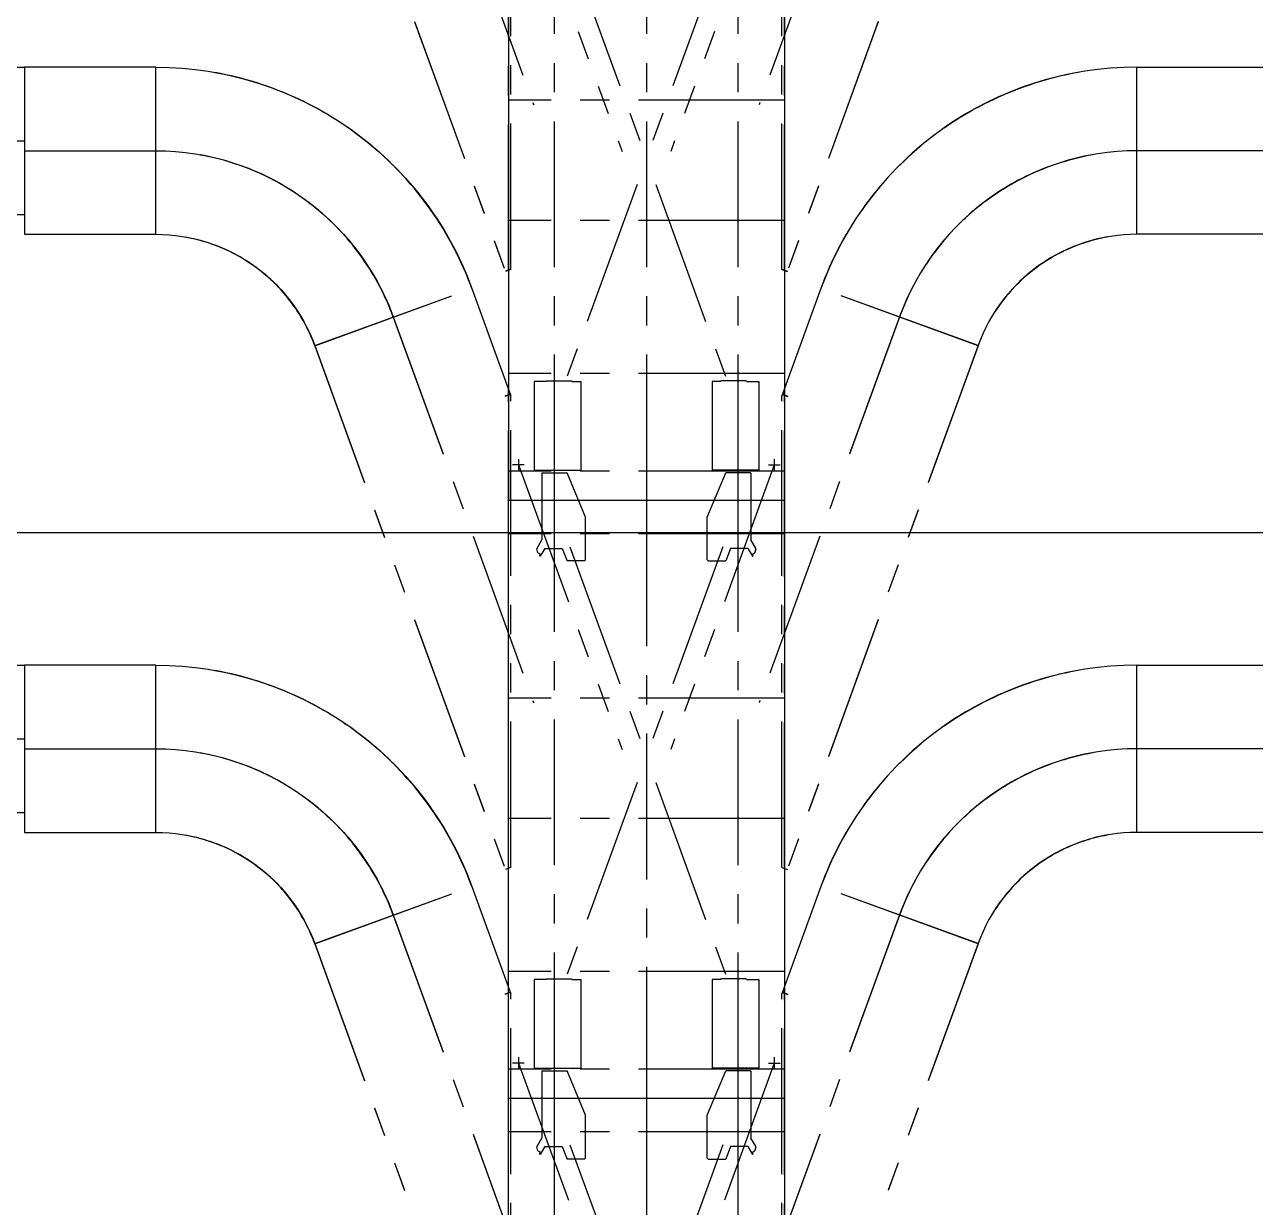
# Model space of a CAD drawing. Extents: x -40736 to 716455, y -65544 to 37405.
# Drawn here: x 340571 to 341205, y -35991 to -35382 of the extents above; entities that cross this region are included whole.
import ezdxf

# ---------------------------------------------------------------- set-up
doc = ezdxf.new("R2010")
doc.units = 0
doc.header["$LTSCALE"] = 600
doc.header["$MEASUREMENT"] = 0
doc.linetypes.add('CENTER', pattern=[2, 1.25, -0.25, 0.25, -0.25])
doc.linetypes.add('PHANTOM', pattern=[2.5, 1.25, -0.25, 0.25, -0.25, 0.25, -0.25])
doc.layers.get('0').update_dxf_attribs({"linetype": 'CONTINUOUS'})
for name, color, linetype in [('001', 7, 'CONTINUOUS'), ('底圖', 253, 'CONTINUOUS'), ('規劃圖', 253, 'CONTINUOUS')]:
    doc.layers.add(name, color=color, linetype=linetype)

# ---------------------------------------------------------------- blocks, each defined once
blk = doc.blocks.new('HAITI-3-49')
at = {"layer": '001', "linetype": 'CENTER'}
for p, q in [((29012.875512, 101944.159575), (29012.875512, 102004.159575)), ((28982.875512, 101974.159575), (29042.875512, 101974.159575)), ((29012.875512, 100688.159575), (29012.875512, 100628.159575)), ((28982.875512, 100658.159575), (29042.875512, 100658.159575))]:
    blk.add_line(p, q, dxfattribs=at)
at = {"layer": '001', "color": 3}
for p, q in [((29194.766799, 102026.159575), (32271.666799, 102026.159575)), ((29194.766799, 102026.159575), (29194.766799, 100606.159575)), ((32271.666799, 102026.159575), (32271.666799, 100606.159575)), ((32271.666799, 100606.159575), (29194.766799, 100606.159575))]:
    blk.add_line(p, q, dxfattribs=at)
at = {"layer": '001', "color": 2, "linetype": 'CENTER'}
for p, q in [((29366.666799, 102026.159575), (29366.666799, 100606.159575)), ((30212.19228, 102026.159575), (30212.19228, 100606.159575)), ((30832.19228, 102026.159575), (30832.19228, 100606.159575)), ((31619.666799, 102026.159575), (31619.666799, 100606.159575)), ((32121.666799, 102026.159575), (32121.666799, 100606.159575)), ((32271.666799, 101789.159575), (29194.766799, 101789.159575)), ((29194.766799, 101316.159575), (32271.666799, 101316.159575)), ((32271.666799, 100843.159575), (29194.766799, 100843.159575))]:
    blk.add_line(p, q, dxfattribs=at)
at = {"layer": '001', "color": 6, "linetype": 'PHANTOM'}
for p, q in [((29012.875512, 101974.159575), (30477.171035, 101441.199591)), ((29443.628323, 101880.140337), (29398.628323, 101854.159575)), ((29464.118704, 101874.649956), (29443.628323, 101880.140337)), ((29471.618704, 101861.659575), (29464.118704, 101874.649956)), ((31659.666799, 101894.159575), (32116.666799, 101894.159575)), ((31659.666799, 101831.409575), (31659.666799, 101894.159575)), ((32116.666799, 101894.159575), (32116.666799, 101654.159575)), ((29052.666799, 101852.159575), (29054.666799, 101854.159575)), ((29052.666799, 101852.159575), (29052.666799, 101724.159575)), ((29054.666799, 101854.159575), (29398.628323, 101854.159575)), ((29441.666799, 101838.593332), (29482.778958, 101862.329448)), ((29441.666799, 101838.593332), (29441.666799, 101749.159575)), ((29477.247869, 101864.909575), (29471.618704, 101861.659575)), ((29482.028958, 101863.628486), (29477.247869, 101864.909575)), ((29482.778958, 101862.329448), (29482.028958, 101863.628486)), ((31659.666799, 101831.409575), (31656.666799, 101829.159575)), ((31656.666799, 101829.159575), (31656.666799, 101699.159575)), ((29441.666799, 101749.159575), (29506.666799, 101724.159575)), ((29281.666799, 101629.159575), (29052.666799, 101724.159575)), ((29433.908431, 101709.177459), (30441.25892, 101342.531865)), ((29506.666799, 101634.159575), (29506.666799, 101724.159575)), ((30646.056855, 101364.327637), (31656.196953, 101731.988565)), ((31659.666799, 101699.159575), (31656.666799, 101699.159575)), ((31659.666799, 101699.159575), (31659.666799, 101654.159575)), ((29501.666799, 101629.159575), (29281.666799, 101629.159575)), ((29501.666799, 101629.159575), (29506.666799, 101634.159575)), ((31659.666799, 101654.159575), (32116.666799, 101654.159575)), ((29433.908431, 100923.141691), (30441.25892, 101289.787285)), ((30646.056855, 101267.991513), (31656.196953, 100900.330585)), ((29012.875512, 100658.159575), (30477.171035, 101191.11956)), ((29281.666799, 101003.159575), (29052.666799, 100908.159575)), ((29501.666799, 101003.159575), (29281.666799, 101003.159575)), ((29501.666799, 101003.159575), (29506.666799, 100998.159575)), ((29506.666799, 100998.159575), (29506.666799, 100908.159575)), ((31659.666799, 100933.159575), (31656.666799, 100933.159575)), ((31656.666799, 100803.159575), (31656.666799, 100933.159575)), ((31659.666799, 100978.159575), (32116.666799, 100978.159575)), ((31659.666799, 100933.159575), (31659.666799, 100978.159575)), ((32116.666799, 100738.159575), (32116.666799, 100978.159575)), ((29052.666799, 100780.159575), (29052.666799, 100908.159575)), ((29441.666799, 100883.159575), (29506.666799, 100908.159575)), ((29441.666799, 100793.725818), (29441.666799, 100883.159575)), ((31659.666799, 100800.909575), (31656.666799, 100803.159575)), ((31659.666799, 100800.909575), (31659.666799, 100738.159575)), ((29052.666799, 100780.159575), (29054.666799, 100778.159575)), ((29054.666799, 100778.159575), (29398.628323, 100778.159575)), ((29443.628323, 100752.178813), (29398.628323, 100778.159575)), ((29441.666799, 100793.725818), (29482.778958, 100769.989702)), ((29464.118704, 100757.669194), (29443.628323, 100752.178813)), ((29471.618704, 100770.659575), (29464.118704, 100757.669194)), ((29477.247869, 100767.409575), (29471.618704, 100770.659575)), ((29482.028958, 100768.690664), (29477.247869, 100767.409575)), ((29482.778958, 100769.989702), (29482.028958, 100768.690664)), ((31659.666799, 100738.159575), (32116.666799, 100738.159575))]:
    blk.add_line(p, q, dxfattribs=at)
blk = doc.blocks.new('HAITI-3-50')
at = {"layer": '001', "linetype": 'CENTER'}
for p, q in [((25935.975512, 101944.159575), (25935.975512, 102004.159575)), ((25905.975512, 101974.159575), (25965.975512, 101974.159575)), ((25935.975512, 100688.159575), (25935.975512, 100628.159575)), ((25905.975512, 100658.159575), (25965.975512, 100658.159575))]:
    blk.add_line(p, q, dxfattribs=at)
at = {"layer": '001', "color": 3}
for p, q in [((26117.866799, 102026.159575), (29194.766799, 102026.159575)), ((26117.866799, 102026.159575), (26117.866799, 100606.159575)), ((29194.766799, 102026.159575), (29194.766799, 100606.159575)), ((29194.766799, 100606.159575), (26117.866799, 100606.159575))]:
    blk.add_line(p, q, dxfattribs=at)
at = {"layer": '001', "color": 2, "linetype": 'CENTER'}
for p, q in [((26289.766799, 102026.159575), (26289.766799, 100606.159575)), ((27135.29228, 102026.159575), (27135.29228, 100606.159575)), ((27755.29228, 102026.159575), (27755.29228, 100606.159575)), ((28542.766799, 102026.159575), (28542.766799, 100606.159575)), ((29044.766799, 102026.159575), (29044.766799, 100606.159575)), ((29194.766799, 101789.159575), (26117.866799, 101789.159575)), ((26117.866799, 101316.159575), (29194.766799, 101316.159575)), ((29194.766799, 100843.159575), (26117.866799, 100843.159575))]:
    blk.add_line(p, q, dxfattribs=at)
at = {"layer": '001', "color": 6, "linetype": 'PHANTOM'}
for p, q in [((25935.975512, 101974.159575), (27400.271035, 101441.199591)), ((26366.728323, 101880.140337), (26321.728323, 101854.159575)), ((26387.218704, 101874.649956), (26366.728323, 101880.140337)), ((26394.718704, 101861.659575), (26387.218704, 101874.649956)), ((28582.766799, 101894.159575), (29039.766799, 101894.159575)), ((28582.766799, 101831.409575), (28582.766799, 101894.159575)), ((29039.766799, 101894.159575), (29039.766799, 101654.159575)), ((25975.766799, 101852.159575), (25977.766799, 101854.159575)), ((25975.766799, 101852.159575), (25975.766799, 101724.159575)), ((25977.766799, 101854.159575), (26321.728323, 101854.159575)), ((26364.766799, 101838.593332), (26405.878958, 101862.329448)), ((26364.766799, 101838.593332), (26364.766799, 101749.159575)), ((26400.347869, 101864.909575), (26394.718704, 101861.659575)), ((26405.128958, 101863.628486), (26400.347869, 101864.909575)), ((26405.878958, 101862.329448), (26405.128958, 101863.628486)), ((28582.766799, 101831.409575), (28579.766799, 101829.159575)), ((28579.766799, 101829.159575), (28579.766799, 101699.159575)), ((26364.766799, 101749.159575), (26429.766799, 101724.159575)), ((26204.766799, 101629.159575), (25975.766799, 101724.159575)), ((26357.008431, 101709.177459), (27364.35892, 101342.531865)), ((26429.766799, 101634.159575), (26429.766799, 101724.159575)), ((27569.156855, 101364.327637), (28579.296953, 101731.988565)), ((28582.766799, 101699.159575), (28579.766799, 101699.159575)), ((28582.766799, 101699.159575), (28582.766799, 101654.159575)), ((26424.766799, 101629.159575), (26204.766799, 101629.159575)), ((26424.766799, 101629.159575), (26429.766799, 101634.159575)), ((28582.766799, 101654.159575), (29039.766799, 101654.159575)), ((26357.008431, 100923.141691), (27364.35892, 101289.787285)), ((27569.156855, 101267.991513), (28579.296953, 100900.330585)), ((25935.975512, 100658.159575), (27400.271035, 101191.11956)), ((26204.766799, 101003.159575), (25975.766799, 100908.159575)), ((26424.766799, 101003.159575), (26204.766799, 101003.159575)), ((26424.766799, 101003.159575), (26429.766799, 100998.159575)), ((26429.766799, 100998.159575), (26429.766799, 100908.159575)), ((28582.766799, 100933.159575), (28579.766799, 100933.159575)), ((28579.766799, 100803.159575), (28579.766799, 100933.159575)), ((28582.766799, 100978.159575), (29039.766799, 100978.159575)), ((28582.766799, 100933.159575), (28582.766799, 100978.159575)), ((29039.766799, 100738.159575), (29039.766799, 100978.159575)), ((25975.766799, 100780.159575), (25975.766799, 100908.159575)), ((26364.766799, 100883.159575), (26429.766799, 100908.159575)), ((26364.766799, 100793.725818), (26364.766799, 100883.159575)), ((28582.766799, 100800.909575), (28579.766799, 100803.159575)), ((28582.766799, 100800.909575), (28582.766799, 100738.159575)), ((25975.766799, 100780.159575), (25977.766799, 100778.159575)), ((25977.766799, 100778.159575), (26321.728323, 100778.159575)), ((26366.728323, 100752.178813), (26321.728323, 100778.159575)), ((26364.766799, 100793.725818), (26405.878958, 100769.989702)), ((26387.218704, 100757.669194), (26366.728323, 100752.178813)), ((26394.718704, 100770.659575), (26387.218704, 100757.669194)), ((26400.347869, 100767.409575), (26394.718704, 100770.659575)), ((26405.128958, 100768.690664), (26400.347869, 100767.409575)), ((26405.878958, 100769.989702), (26405.128958, 100768.690664)), ((28582.766799, 100738.159575), (29039.766799, 100738.159575))]:
    blk.add_line(p, q, dxfattribs=at)
blk = doc.blocks.new('HAITI-3-51')
at = {"layer": '001', "linetype": 'CENTER'}
for p, q in [((22859.075512, 101944.159575), (22859.075512, 102004.159575)), ((22829.075512, 101974.159575), (22889.075512, 101974.159575)), ((22859.075512, 100688.159575), (22859.075512, 100628.159575)), ((22829.075512, 100658.159575), (22889.075512, 100658.159575))]:
    blk.add_line(p, q, dxfattribs=at)
at = {"layer": '001', "color": 3}
for p, q in [((22967.866799, 102026.159575), (26117.866799, 102026.159575)), ((22967.866799, 100606.159575), (22967.866799, 102026.159575)), ((26117.866799, 102026.159575), (26117.866799, 100606.159575)), ((22967.866799, 100606.159575), (26117.866799, 100606.159575))]:
    blk.add_line(p, q, dxfattribs=at)
at = {"layer": '001', "color": 2, "linetype": 'CENTER'}
for p, q in [((23212.866799, 102026.159575), (23212.866799, 100606.159575)), ((24058.39228, 102026.159575), (24058.39228, 100606.159575)), ((24678.39228, 102026.159575), (24678.39228, 100606.159575)), ((25465.866799, 102026.159575), (25465.866799, 100606.159575)), ((25967.866799, 102026.159575), (25967.866799, 100606.159575)), ((26117.866799, 101789.159575), (22967.866799, 101789.159575)), ((22967.866799, 101316.159575), (26117.866799, 101316.159575)), ((26117.866799, 100843.159575), (22967.866799, 100843.159575))]:
    blk.add_line(p, q, dxfattribs=at)
at = {"layer": '001', "color": 6, "linetype": 'PHANTOM'}
for p, q in [((22859.075512, 101974.159575), (24323.371035, 101441.199591)), ((23289.828323, 101880.140337), (23244.828323, 101854.159575)), ((23310.318704, 101874.649956), (23289.828323, 101880.140337)), ((23317.818704, 101861.659575), (23310.318704, 101874.649956)), ((25505.866799, 101894.159575), (25962.866799, 101894.159575)), ((25505.866799, 101831.409575), (25505.866799, 101894.159575)), ((25962.866799, 101894.159575), (25962.866799, 101654.159575)), ((22898.866799, 101852.159575), (22900.866799, 101854.159575)), ((22898.866799, 101852.159575), (22898.866799, 101724.159575)), ((22900.866799, 101854.159575), (23244.828323, 101854.159575)), ((23287.866799, 101838.593332), (23328.978958, 101862.329448)), ((23287.866799, 101838.593332), (23287.866799, 101749.159575)), ((23323.447869, 101864.909575), (23317.818704, 101861.659575)), ((23328.228958, 101863.628486), (23323.447869, 101864.909575)), ((23328.978958, 101862.329448), (23328.228958, 101863.628486)), ((25505.866799, 101831.409575), (25502.866799, 101829.159575)), ((25502.866799, 101829.159575), (25502.866799, 101699.159575)), ((23287.866799, 101749.159575), (23352.866799, 101724.159575)), ((23127.866799, 101629.159575), (22898.866799, 101724.159575)), ((23280.108431, 101709.177459), (24287.45892, 101342.531865)), ((23352.866799, 101634.159575), (23352.866799, 101724.159575)), ((24492.256855, 101364.327637), (25502.396953, 101731.988565)), ((25505.866799, 101699.159575), (25502.866799, 101699.159575)), ((25505.866799, 101699.159575), (25505.866799, 101654.159575)), ((23347.866799, 101629.159575), (23127.866799, 101629.159575)), ((23347.866799, 101629.159575), (23352.866799, 101634.159575)), ((25505.866799, 101654.159575), (25962.866799, 101654.159575)), ((23280.108431, 100923.141691), (24287.45892, 101289.787285)), ((24492.256855, 101267.991513), (25502.396953, 100900.330585)), ((22859.075512, 100658.159575), (24323.371035, 101191.11956)), ((23127.866799, 101003.159575), (22898.866799, 100908.159575)), ((23347.866799, 101003.159575), (23127.866799, 101003.159575)), ((23347.866799, 101003.159575), (23352.866799, 100998.159575)), ((23352.866799, 100998.159575), (23352.866799, 100908.159575)), ((25505.866799, 100933.159575), (25502.866799, 100933.159575)), ((25502.866799, 100803.159575), (25502.866799, 100933.159575)), ((25505.866799, 100978.159575), (25962.866799, 100978.159575)), ((25505.866799, 100933.159575), (25505.866799, 100978.159575)), ((25962.866799, 100738.159575), (25962.866799, 100978.159575)), ((22898.866799, 100780.159575), (22898.866799, 100908.159575)), ((23287.866799, 100883.159575), (23352.866799, 100908.159575)), ((23287.866799, 100793.725818), (23287.866799, 100883.159575)), ((25505.866799, 100800.909575), (25502.866799, 100803.159575)), ((25505.866799, 100800.909575), (25505.866799, 100738.159575)), ((22898.866799, 100780.159575), (22900.866799, 100778.159575)), ((22900.866799, 100778.159575), (23244.828323, 100778.159575)), ((23289.828323, 100752.178813), (23244.828323, 100778.159575)), ((23287.866799, 100793.725818), (23328.978958, 100769.989702)), ((23310.318704, 100757.669194), (23289.828323, 100752.178813)), ((23317.818704, 100770.659575), (23310.318704, 100757.669194)), ((23323.447869, 100767.409575), (23317.818704, 100770.659575)), ((23328.228958, 100768.690664), (23323.447869, 100767.409575)), ((23328.978958, 100769.989702), (23328.228958, 100768.690664)), ((25505.866799, 100738.159575), (25962.866799, 100738.159575))]:
    blk.add_line(p, q, dxfattribs=at)
blk = doc.blocks.new('1U0032-ASY-C01-NHX-1-198')
at = {"layer": '001', "color": 10, "linetype": 'PHANTOM'}
for p, q in [((28399.508773, 103022.144581), (28105.457457, 102213.977629)), ((28399.360978, 103022.198374), (31094.218782, 102041.350355)), ((28105.137644, 102214.094031), (28657.200522, 102013.159575)), ((31088.689792, 102026.159575), (28621.483312, 102026.159575)), ((28649.487842, 102015.966765), (28659.748452, 102044.157535)), ((31083.958172, 102013.159575), (28657.200522, 102013.159575)), ((31083.958172, 102013.159575), (31094.218782, 102041.350355))]:
    blk.add_line(p, q, dxfattribs=at)
at = {"layer": '001', "color": 2, "linetype": 'CENTER'}
blk.add_line((28252.209541, 102618.160683), (30235.891272, 101896.159575), dxfattribs=at)
at = {"layer": '001', "color": 10, "linetype": 'PHANTOM'}
for radius, end in [(870, 249.994821), (1730, 249.994364)]:
    blk.add_arc((28696.992397, 103839.704055), radius, 190.120183, end, dxfattribs=at)
at = {"layer": '001', "color": 2, "linetype": 'CENTER'}
blk.add_arc((28696.992397, 103839.704055), 1300, 190.120183, 249.992652, dxfattribs=at)
blk = doc.blocks.new('1U0032-ASY-C01-NHX-1-199')
at = {"layer": '001', "color": 2, "linetype": 'CENTER'}
blk.add_line((28252.209541, 100014.158467), (30235.891272, 100736.159575), dxfattribs=at)
at = {"layer": '001', "color": 10, "linetype": 'PHANTOM'}
for p, q in [((28105.137644, 100418.225119), (28657.200522, 100619.159575)), ((31088.689792, 100606.159575), (28621.483312, 100606.159575)), ((28649.487842, 100616.352385), (28659.748452, 100588.161615)), ((31083.958172, 100619.159575), (28657.200522, 100619.159575)), ((31083.958172, 100619.159575), (31094.218782, 100590.968795)), ((28399.360978, 99610.120776), (31094.218782, 100590.968795)), ((28399.508773, 99610.174569), (28105.457457, 100418.341521))]:
    blk.add_line(p, q, dxfattribs=at)
for radius, start in [(1730, 110.005636), (870, 110.005179)]:
    blk.add_arc((28696.992397, 98792.615095), radius, start, 169.879817, dxfattribs=at)
at = {"layer": '001', "color": 2, "linetype": 'CENTER'}
blk.add_arc((28696.992397, 98792.615095), 1300, 110.007348, 169.879817, dxfattribs=at)
blk = doc.blocks.new('1U0032-ASY-C01-NHX-1-200')
at = {"layer": '001', "color": 10, "linetype": 'PHANTOM'}
for p, q in [((25322.608773, 103022.144581), (25028.557457, 102213.977629)), ((25322.460978, 103022.198374), (28017.318782, 102041.350355)), ((25028.237644, 102214.094031), (25580.300522, 102013.159575)), ((28011.789792, 102026.159575), (25544.583312, 102026.159575)), ((25572.587842, 102015.966765), (25582.848452, 102044.157535)), ((28007.058172, 102013.159575), (25580.300522, 102013.159575)), ((28007.058172, 102013.159575), (28017.318782, 102041.350355))]:
    blk.add_line(p, q, dxfattribs=at)
at = {"layer": '001', "color": 2, "linetype": 'CENTER'}
blk.add_line((25175.309541, 102618.160683), (27158.991272, 101896.159575), dxfattribs=at)
at = {"layer": '001', "color": 10, "linetype": 'PHANTOM'}
for radius, end in [(870, 249.994821), (1730, 249.994364)]:
    blk.add_arc((25620.092397, 103839.704055), radius, 190.120183, end, dxfattribs=at)
at = {"layer": '001', "color": 2, "linetype": 'CENTER'}
blk.add_arc((25620.092397, 103839.704055), 1300, 190.120183, 249.992652, dxfattribs=at)
blk = doc.blocks.new('1U0032-ASY-C01-NHX-1-201')
at = {"layer": '001', "color": 2, "linetype": 'CENTER'}
blk.add_line((25175.309541, 100014.158467), (27158.991272, 100736.159575), dxfattribs=at)
at = {"layer": '001', "color": 10, "linetype": 'PHANTOM'}
for p, q in [((25028.237644, 100418.225119), (25580.300522, 100619.159575)), ((28011.789792, 100606.159575), (25544.583312, 100606.159575)), ((25572.587842, 100616.352385), (25582.848452, 100588.161615)), ((28007.058172, 100619.159575), (25580.300522, 100619.159575)), ((28007.058172, 100619.159575), (28017.318782, 100590.968795)), ((25322.460978, 99610.120776), (28017.318782, 100590.968795)), ((25322.608773, 99610.174569), (25028.557457, 100418.341521))]:
    blk.add_line(p, q, dxfattribs=at)
for radius, start in [(1730, 110.005636), (870, 110.005179)]:
    blk.add_arc((25620.092397, 98792.615095), radius, start, 169.879817, dxfattribs=at)
at = {"layer": '001', "color": 2, "linetype": 'CENTER'}
blk.add_arc((25620.092397, 98792.615095), 1300, 110.007348, 169.879817, dxfattribs=at)
blk = doc.blocks.new('1U0032-ASY-C01-NHX-1-202')
at = {"layer": '001', "color": 10, "linetype": 'PHANTOM'}
for p, q in [((22245.708773, 103022.144581), (21951.657457, 102213.977629)), ((22245.560978, 103022.198374), (24940.418782, 102041.350355)), ((21951.337644, 102214.094031), (22503.400522, 102013.159575)), ((24934.889792, 102026.159575), (22467.683312, 102026.159575)), ((22495.687842, 102015.966765), (22505.948452, 102044.157535)), ((24930.158172, 102013.159575), (22503.400522, 102013.159575)), ((24930.158172, 102013.159575), (24940.418782, 102041.350355))]:
    blk.add_line(p, q, dxfattribs=at)
at = {"layer": '001', "color": 2, "linetype": 'CENTER'}
blk.add_line((22098.409541, 102618.160683), (24082.091272, 101896.159575), dxfattribs=at)
at = {"layer": '001', "color": 10, "linetype": 'PHANTOM'}
for radius, end in [(870, 249.994821), (1730, 249.994364)]:
    blk.add_arc((22543.192397, 103839.704055), radius, 190.120183, end, dxfattribs=at)
at = {"layer": '001', "color": 2, "linetype": 'CENTER'}
blk.add_arc((22543.192397, 103839.704055), 1300, 190.120183, 249.992652, dxfattribs=at)
blk = doc.blocks.new('1U0032-ASY-C01-NHX-1-203')
at = {"layer": '001', "color": 2, "linetype": 'CENTER'}
blk.add_line((22098.409541, 100014.158467), (24082.091272, 100736.159575), dxfattribs=at)
at = {"layer": '001', "color": 10, "linetype": 'PHANTOM'}
for p, q in [((21951.337644, 100418.225119), (22503.400522, 100619.159575)), ((24934.889792, 100606.159575), (22467.683312, 100606.159575)), ((22495.687842, 100616.352385), (22505.948452, 100588.161615)), ((24930.158172, 100619.159575), (22503.400522, 100619.159575)), ((24930.158172, 100619.159575), (24940.418782, 100590.968795)), ((22245.560978, 99610.120776), (24940.418782, 100590.968795)), ((22245.708773, 99610.174569), (21951.657457, 100418.341521))]:
    blk.add_line(p, q, dxfattribs=at)
for radius, start in [(1730, 110.005636), (870, 110.005179)]:
    blk.add_arc((22543.192397, 98792.615095), radius, start, 169.879817, dxfattribs=at)
at = {"layer": '001', "color": 2, "linetype": 'CENTER'}
blk.add_arc((22543.192397, 98792.615095), 1300, 110.007348, 169.879817, dxfattribs=at)
blk = doc.blocks.new('A$C012B47A8')
at = {"layer": '001', "color": 0, "linetype": 'ByBlock'}
for name in ['1U0032-ASY-C01-NHX-1-202', '1U0032-ASY-C01-NHX-1-200', '1U0032-ASY-C01-NHX-1-198', 'HAITI-3-51', 'HAITI-3-50', 'HAITI-3-49', '1U0032-ASY-C01-NHX-1-203', '1U0032-ASY-C01-NHX-1-201', '1U0032-ASY-C01-NHX-1-199']:
    blk.add_blockref(name, (3024.3, -81166.2), dxfattribs=at)
blk = doc.blocks.new('1U0032-ASY-C01-NHX-1-110')
at = {"layer": '001', "color": 10, "linetype": 'PHANTOM'}
for p, q in [((163783.108773, 103022.144581), (163489.057457, 102213.977629)), ((163782.960978, 103022.198374), (166477.818782, 102041.350355)), ((163488.737644, 102214.094031), (164040.800522, 102013.159575)), ((166472.289792, 102026.159575), (164005.083312, 102026.159575)), ((164033.087842, 102015.966765), (164043.348452, 102044.157535)), ((166467.558172, 102013.159575), (164040.800522, 102013.159575)), ((166467.558172, 102013.159575), (166477.818782, 102041.350355))]:
    blk.add_line(p, q, dxfattribs=at)
at = {"layer": '001', "color": 2, "linetype": 'CENTER'}
blk.add_line((163635.809541, 102618.160683), (165619.491272, 101896.159575), dxfattribs=at)
at = {"layer": '001', "color": 10, "linetype": 'PHANTOM'}
for radius, end in [(870, 249.994821), (1730, 249.994364)]:
    blk.add_arc((164080.592397, 103839.704055), radius, 190.120183, end, dxfattribs=at)
at = {"layer": '001', "color": 2, "linetype": 'CENTER'}
blk.add_arc((164080.592397, 103839.704055), 1300, 190.120183, 249.992652, dxfattribs=at)
blk = doc.blocks.new('A$C57F237C1')
blk.add_line((3661.5, 41.5), (3661.5, 716.5))
blk.add_lwpolyline([(3231.5, 716.5), (4091.5, 716.5), (4091.5, 41.5), (3231.5, 41.5)], close=True)
for radius in [1730, 1300, 870]:
    blk.add_arc((2361.5, 716.5), radius, 0, 69.99436)
at = {"layer": '001', "color": 0, "linetype": 'ByBlock', "rotation": 180}
blk.add_blockref('1U0032-ASY-C01-NHX-1-110', (166442.1, 104556.2), dxfattribs=at)
blk = doc.blocks.new('A$C3EFB54C0')
at = {"color": 2, "linetype": 'CENTER'}
blk.add_line((380, 19301.5), (380, 8991.7), dxfattribs=at)
at = {"color": 3}
blk.add_lwpolyline([(760, 19301.5), (0, 19301.5), (0, 8991.7), (760, 8991.7)], close=True, dxfattribs=at)
blk = doc.blocks.new('A$C674754AC')
at = {"xscale": -1, "rotation": 180}
for name, p in [('A$C3EFB54C0', (174281.48811, 46062.25367)), ('A$C3EFB54C0', (177358.41118, 46062.25367)), ('A$C57F237C1', (170950.00816, 26802.28886)), ('A$C57F237C1', (174026.93123, 26802.28886)), ('A$C57F237C1', (177103.85431, 26802.28886))]:
    blk.add_blockref(name, p, dxfattribs=at)
at = {"rotation": 180}
blk.add_blockref('A$C012B47A8', (205031.83195, 43712.25422), dxfattribs=at)
for p in [(170950.00816, 20322.21979), (174026.93123, 20322.21979), (177103.85431, 20322.21979)]:
    blk.add_blockref('A$C57F237C1', p)
blk = doc.blocks.new('A$C1C6605B1')
at = {"layer": '規劃圖', "xscale": 0.09999999997671694, "yscale": 0.09999999997671694, "zscale": 0.09999999997671694, "rotation": 90}
blk.add_blockref('A$C674754AC', (-921.49505, 1211.99993), dxfattribs=at)

msp = doc.modelspace()

# ---------------------------------------------------------------- linework, layer by layer
at = {"layer": '底圖', "color": 253}
msp.add_line((335391.29017, -35643.31885), (360391.29137, -35643.31885), dxfattribs=at)

# ---------------------------------------------------------------- block references
msp.add_blockref('A$C1C6605B1', (344169.01004, -54427.7968), dxfattribs=at)

doc.saveas('drawing.dxf')
